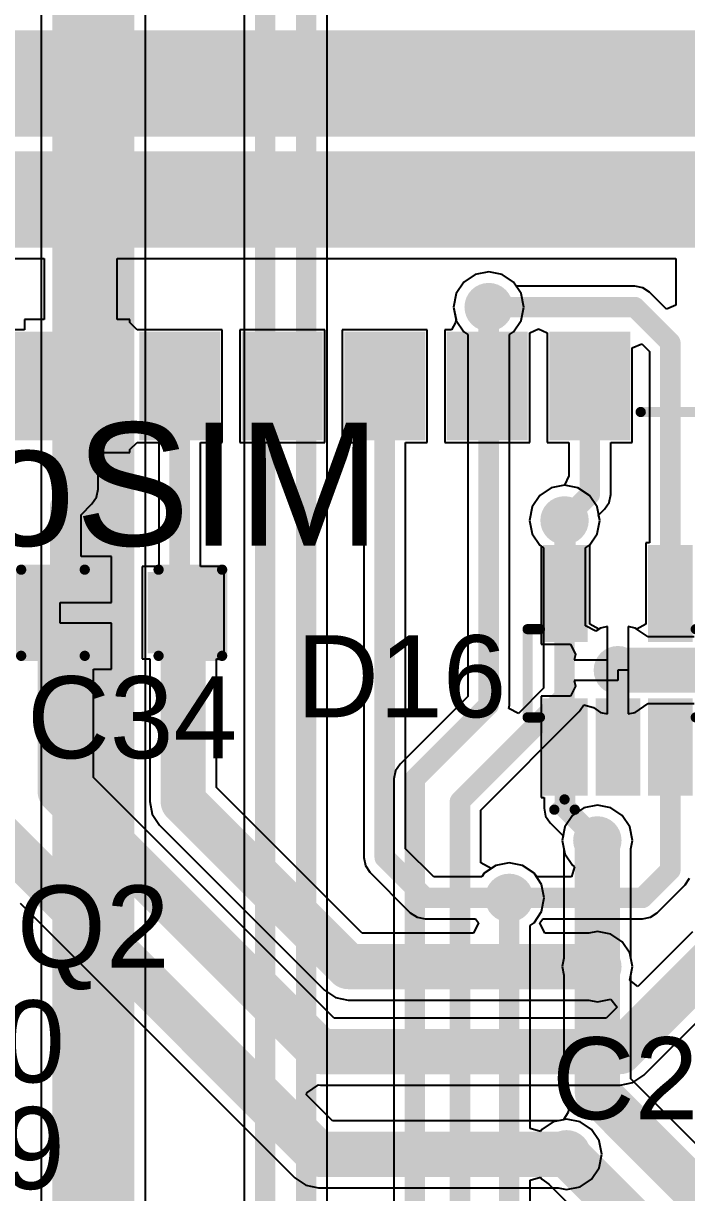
# Model space of a CAD drawing. Header units: millimetres. Extents: x -0.26 to 4.68, y -0.29 to 2.93.
# Drawn here: x 0.663 to 0.986, y 1.899 to 2.469 of the extents above; entities that cross this region are included whole.
import ezdxf

# ---------------------------------------------------------------- set-up
doc = ezdxf.new("R2010")
doc.units = ezdxf.units.MM
doc.header["$MEASUREMENT"] = 0
for name, color, linetype in [('BottomLayer', 5, 'Continuous'), ('BottomSolder', 6, 'Continuous'), ('TopLayer', 1, 'Continuous'), ('TopOverlay', 2, 'Continuous'), ('TopPaste', 8, 'Continuous'), ('TopSolder', 216, 'Continuous'), ('ViaHoleLayer', 16, 'Continuous')]:
    doc.layers.add(name, color=color, linetype=linetype)
doc.styles.add('Arial', font='', dxfattribs={"height": 0.2})
doc.styles.get('Arial').set_extended_font_data('Arial')

# ---------------------------------------------------------------- blocks, each defined once
blk = doc.blocks.new('XKNANO_113_106')
at = {"layer": 'TopLayer'}
for points in [[(-0.20591, 0.2878), (-0.17441, 0.2878), (-0.17441, 0.24291), (-0.20591, 0.24291)], [(-0.15591, 0.2878), (-0.12441, 0.2878), (-0.12441, 0.24291), (-0.15591, 0.24291)], [(-0.10591, 0.2878), (-0.07441, 0.2878), (-0.07441, 0.24291), (-0.10591, 0.24291)], [(-0.05591, 0.2878), (-0.02441, 0.2878), (-0.02441, 0.24291), (-0.05591, 0.24291)], [(-0.00591, 0.2878), (0.02559, 0.2878), (0.02559, 0.24291), (-0.00591, 0.24291)], [(0.04409, 0.2878), (0.07559, 0.2878), (0.07559, 0.24291), (0.04409, 0.24291)], [(0.0815, 0.2878), (0.11299, 0.2878), (0.11299, 0.24291), (0.0815, 0.24291)]]:
    blk.add_hatch(color=1, dxfattribs=at).paths.add_polyline_path(points)
at = {"layer": 'TopPaste'}
for points in [[(-0.20591, 0.2878), (-0.17441, 0.2878), (-0.17441, 0.24291), (-0.20591, 0.24291)], [(-0.15591, 0.2878), (-0.12441, 0.2878), (-0.12441, 0.24291), (-0.15591, 0.24291)], [(-0.10591, 0.2878), (-0.07441, 0.2878), (-0.07441, 0.24291), (-0.10591, 0.24291)], [(-0.05591, 0.2878), (-0.02441, 0.2878), (-0.02441, 0.24291), (-0.05591, 0.24291)], [(-0.00591, 0.2878), (0.02559, 0.2878), (0.02559, 0.24291), (-0.00591, 0.24291)], [(0.04409, 0.2878), (0.07559, 0.2878), (0.07559, 0.24291), (0.04409, 0.24291)], [(0.0815, 0.2878), (0.11299, 0.2878), (0.11299, 0.24291), (0.0815, 0.24291)]]:
    blk.add_hatch(color=8, dxfattribs=at).paths.add_polyline_path(points)
at = {"layer": 'TopSolder'}
for points in [[(-0.20991, 0.2918), (-0.17041, 0.2918), (-0.17041, 0.23891), (-0.20991, 0.23891)], [(-0.15991, 0.2918), (-0.12041, 0.2918), (-0.12041, 0.23891), (-0.15991, 0.23891)], [(-0.10991, 0.2918), (-0.07041, 0.2918), (-0.07041, 0.23891), (-0.10991, 0.23891)], [(-0.05991, 0.2918), (-0.02041, 0.2918), (-0.02041, 0.23891), (-0.05991, 0.23891)], [(-0.00991, 0.2918), (0.02959, 0.2918), (0.02959, 0.23891), (-0.00991, 0.23891)], [(0.04009, 0.2918), (0.07959, 0.2918), (0.07959, 0.23891), (0.04009, 0.23891)], [(0.0775, 0.2918), (0.11699, 0.2918), (0.11699, 0.23891), (0.0775, 0.23891)]]:
    blk.add_hatch(color=216, dxfattribs=at).paths.add_polyline_path(points)
at = {"layer": 'TopOverlay', "const_width": 0.005}
blk.add_lwpolyline([(-0.215, 0.278), (-0.26, 0.278)], dxfattribs=at)
at = {"layer": 'TopOverlay', "const_width": 0.0025}
blk.add_lwpolyline([(-0.21625, 0.278, 1), (-0.21375, 0.278, 1)], format="xyb", close=True, dxfattribs=at)
blk = doc.blocks.new('SOT_323_5_135')
at = {"layer": 'TopLayer'}
for points in [[(-0.05709, 0.03248), (-0.01772, 0.03248), (-0.01772, 0.0187), (-0.05709, 0.0187)], [(0.01772, 0.03248), (0.05709, 0.03248), (0.05709, 0.0187), (0.01772, 0.0187)], [(-0.05709, 0.00689), (-0.01772, 0.00689), (-0.01772, -0.00689), (-0.05709, -0.00689)], [(-0.05709, -0.0187), (-0.01772, -0.0187), (-0.01772, -0.03248), (-0.05709, -0.03248)], [(0.01772, -0.0187), (0.05709, -0.0187), (0.05709, -0.03248), (0.01772, -0.03248)]]:
    blk.add_hatch(color=1, dxfattribs=at).paths.add_polyline_path(points)
at = {"layer": 'TopPaste'}
for points in [[(-0.05709, 0.03248), (-0.01772, 0.03248), (-0.01772, 0.0187), (-0.05709, 0.0187)], [(0.01772, 0.03248), (0.05709, 0.03248), (0.05709, 0.0187), (0.01772, 0.0187)], [(-0.05709, 0.00689), (-0.01772, 0.00689), (-0.01772, -0.00689), (-0.05709, -0.00689)], [(-0.05709, -0.0187), (-0.01772, -0.0187), (-0.01772, -0.03248), (-0.05709, -0.03248)], [(0.01772, -0.0187), (0.05709, -0.0187), (0.05709, -0.03248), (0.01772, -0.03248)]]:
    blk.add_hatch(color=8, dxfattribs=at).paths.add_polyline_path(points)
at = {"layer": 'TopSolder'}
for points in [[(-0.06109, 0.03648), (-0.01372, 0.03648), (-0.01372, 0.0147), (-0.06109, 0.0147)], [(0.01372, 0.03648), (0.06109, 0.03648), (0.06109, 0.0147), (0.01372, 0.0147)], [(-0.06109, 0.01089), (-0.01372, 0.01089), (-0.01372, -0.01089), (-0.06109, -0.01089)], [(-0.06109, -0.0147), (-0.01372, -0.0147), (-0.01372, -0.03648), (-0.06109, -0.03648)], [(0.01372, -0.0147), (0.06109, -0.0147), (0.06109, -0.03648), (0.01372, -0.03648)]]:
    blk.add_hatch(color=216, dxfattribs=at).paths.add_polyline_path(points)
at = {"layer": 'TopOverlay', "const_width": 0.005}
for points in [[(-0.023, 0.044), (-0.023, 0.038)], [(-0.023, 0.044), (0.02, 0.044)], [(0.02, 0.044), (0.02, 0.038)], [(-0.068, 0.031), (-0.063, 0.026)], [(-0.068, 0.031), (-0.068, 0.021)], [(-0.063, 0.026), (-0.068, 0.021)], [(-0.023, -0.038), (-0.023, -0.044)], [(0.02, -0.038), (0.02, -0.044)], [(-0.023, -0.044), (0.02, -0.044)]]:
    blk.add_lwpolyline(points, dxfattribs=at)
at = {"layer": 'TopOverlay', "const_width": 0.0025}
for points in [[(-0.02425, 0.044, 1), (-0.02175, 0.044, 1)], [(-0.02425, 0.044, 1), (-0.02175, 0.044, 1)], [(0.01875, 0.044, 1), (0.02125, 0.044, 1)], [(0.01875, 0.044, 1), (0.02125, 0.044, 1)], [(-0.02425, 0.038, 1), (-0.02175, 0.038, 1)], [(0.01875, 0.038, 1), (0.02125, 0.038, 1)], [(-0.06925, 0.031, 1), (-0.06675, 0.031, 1)], [(-0.06925, 0.031, 1), (-0.06675, 0.031, 1)], [(-0.06425, 0.026, 1), (-0.06175, 0.026, 1)], [(-0.06425, 0.026, 1), (-0.06175, 0.026, 1)], [(-0.06925, 0.021, 1), (-0.06675, 0.021, 1)], [(-0.06925, 0.021, 1), (-0.06675, 0.021, 1)], [(-0.02425, -0.038, 1), (-0.02175, -0.038, 1)], [(0.01875, -0.038, 1), (0.02125, -0.038, 1)], [(-0.02425, -0.044, 1), (-0.02175, -0.044, 1)], [(-0.02425, -0.044, 1), (-0.02175, -0.044, 1)], [(0.01875, -0.044, 1), (0.02125, -0.044, 1)], [(0.01875, -0.044, 1), (0.02125, -0.044, 1)]]:
    blk.add_lwpolyline(points, format="xyb", close=True, dxfattribs=at)
blk = doc.blocks.new('C___0603_167')
at = {"layer": 'TopLayer'}
for points in [[(-0.015, 0.0175), (-0.015, -0.0175), (-0.045, -0.0175), (-0.045, 0.0175)], [(0.045, 0.0175), (0.045, -0.0175), (0.015, -0.0175), (0.015, 0.0175)]]:
    blk.add_hatch(color=1, dxfattribs=at).paths.add_polyline_path(points)
at = {"layer": 'TopPaste'}
for points in [[(-0.015, 0.0175), (-0.015, -0.0175), (-0.045, -0.0175), (-0.045, 0.0175)], [(0.045, 0.0175), (0.045, -0.0175), (0.015, -0.0175), (0.015, 0.0175)]]:
    blk.add_hatch(color=8, dxfattribs=at).paths.add_polyline_path(points)
at = {"layer": 'TopSolder'}
for points in [[(-0.01264, 0.01986), (-0.01264, -0.01986), (-0.04736, -0.01986), (-0.04736, 0.01986)], [(0.04736, 0.01986), (0.04736, -0.01986), (0.01264, -0.01986), (0.01264, 0.01986)]]:
    blk.add_hatch(color=216, dxfattribs=at).paths.add_polyline_path(points)
at = {"layer": 'TopOverlay', "const_width": 0.005}
for points in [[(-0.049, -0.021), (-0.049, 0.021)], [(-0.049, 0.021), (-0.018, 0.021)], [(0.018, 0.021), (0.049, 0.021)], [(0.049, -0.021), (0.049, 0.021)], [(-0.049, -0.021), (-0.018, -0.021)], [(0.018, -0.021), (0.049, -0.021)]]:
    blk.add_lwpolyline(points, dxfattribs=at)
at = {"layer": 'TopOverlay', "const_width": 0.0025}
for points in [[(-0.05025, 0.021, 1), (-0.04775, 0.021, 1)], [(-0.05025, 0.021, 1), (-0.04775, 0.021, 1)], [(-0.01925, 0.021, 1), (-0.01675, 0.021, 1)], [(0.01675, 0.021, 1), (0.01925, 0.021, 1)], [(0.04775, 0.021, 1), (0.05025, 0.021, 1)], [(0.04775, 0.021, 1), (0.05025, 0.021, 1)], [(-0.05025, -0.021, 1), (-0.04775, -0.021, 1)], [(-0.05025, -0.021, 1), (-0.04775, -0.021, 1)], [(-0.01925, -0.021, 1), (-0.01675, -0.021, 1)], [(0.01675, -0.021, 1), (0.01925, -0.021, 1)], [(0.04775, -0.021, 1), (0.05025, -0.021, 1)], [(0.04775, -0.021, 1), (0.05025, -0.021, 1)]]:
    blk.add_lwpolyline(points, format="xyb", close=True, dxfattribs=at)

msp = doc.modelspace()

# ---------------------------------------------------------------- hatches: boundary and pattern name
at = {"layer": 'BottomLayer'}
h = msp.add_hatch(color=5, dxfattribs=at)
edge = h.paths.add_edge_path()
edge.add_arc((0.88982, 2.33095), 0.01181, 0, 360)
h = msp.add_hatch(color=5, dxfattribs=at)
edge = h.paths.add_edge_path()
edge.add_arc((0.92682, 2.22695), 0.01181, 0, 360)
h = msp.add_hatch(color=5, dxfattribs=at)
edge = h.paths.add_edge_path()
edge.add_arc((0.95282, 2.15395), 0.01181, 0, 360)
h = msp.add_hatch(color=5, dxfattribs=at)
edge = h.paths.add_edge_path()
edge.add_arc((0.94282, 2.07095), 0.01181, 0, 360)
h = msp.add_hatch(color=5, dxfattribs=at)
edge = h.paths.add_edge_path()
edge.add_arc((0.89982, 2.04295), 0.01181, 0, 360)
h = msp.add_hatch(color=5, dxfattribs=at)
edge = h.paths.add_edge_path()
edge.add_arc((0.94282, 2.00945), 0.01181, 0, 360)
h = msp.add_hatch(color=5, dxfattribs=at)
edge = h.paths.add_edge_path()
edge.add_arc((0.92782, 1.91795), 0.01181, 0, 360)
at = {"layer": 'BottomSolder'}
h = msp.add_hatch(color=6, dxfattribs=at)
edge = h.paths.add_edge_path()
edge.add_arc((0.88982, 2.33095), 0.00591, 0, 360)
h = msp.add_hatch(color=6, dxfattribs=at)
edge = h.paths.add_edge_path()
edge.add_arc((0.92682, 2.22695), 0.00591, 0, 360)
h = msp.add_hatch(color=6, dxfattribs=at)
edge = h.paths.add_edge_path()
edge.add_arc((0.95282, 2.15395), 0.00591, 0, 360)
h = msp.add_hatch(color=6, dxfattribs=at)
edge = h.paths.add_edge_path()
edge.add_arc((0.94282, 2.07095), 0.00591, 0, 360)
h = msp.add_hatch(color=6, dxfattribs=at)
edge = h.paths.add_edge_path()
edge.add_arc((0.89982, 2.04295), 0.00591, 0, 360)
h = msp.add_hatch(color=6, dxfattribs=at)
edge = h.paths.add_edge_path()
edge.add_arc((0.94282, 2.00945), 0.00591, 0, 360)
h = msp.add_hatch(color=6, dxfattribs=at)
edge = h.paths.add_edge_path()
edge.add_arc((0.92782, 1.91795), 0.00591, 0, 360)
at = {"layer": 'TopLayer'}
for points in [[(0.53482, 2.414), (1.093, 2.414), (1.093, 2.46595), (0.53482, 2.46595)], [(0.49782, 2.36), (1.02782, 2.36), (1.02782, 2.40695), (0.49782, 2.40695)]]:
    msp.add_hatch(color=1, dxfattribs=at).paths.add_polyline_path(points)
h = msp.add_hatch(color=1, dxfattribs=at)
edge = h.paths.add_edge_path()
edge.add_arc((0.88982, 2.33095), 0.01181, 0, 360)
h = msp.add_hatch(color=1, dxfattribs=at)
edge = h.paths.add_edge_path()
edge.add_arc((0.92682, 2.22695), 0.01181, 0, 360)
h = msp.add_hatch(color=1, dxfattribs=at)
edge = h.paths.add_edge_path()
edge.add_arc((0.95282, 2.15395), 0.01181, 0, 360)
h = msp.add_hatch(color=1, dxfattribs=at)
edge = h.paths.add_edge_path()
edge.add_arc((0.94282, 2.07095), 0.01181, 0, 360)
h = msp.add_hatch(color=1, dxfattribs=at)
edge = h.paths.add_edge_path()
edge.add_arc((0.89982, 2.04295), 0.01181, 0, 360)
h = msp.add_hatch(color=1, dxfattribs=at)
edge = h.paths.add_edge_path()
edge.add_arc((0.94282, 2.00945), 0.01181, 0, 360)
h = msp.add_hatch(color=1, dxfattribs=at)
edge = h.paths.add_edge_path()
edge.add_arc((0.92782, 1.91795), 0.01181, 0, 360)
at = {"layer": 'TopSolder'}
h = msp.add_hatch(color=216, dxfattribs=at)
edge = h.paths.add_edge_path()
edge.add_arc((0.88982, 2.33095), 0.00591, 0, 360)
h = msp.add_hatch(color=216, dxfattribs=at)
edge = h.paths.add_edge_path()
edge.add_arc((0.92682, 2.22695), 0.00591, 0, 360)
h = msp.add_hatch(color=216, dxfattribs=at)
edge = h.paths.add_edge_path()
edge.add_arc((0.95282, 2.15395), 0.00591, 0, 360)
h = msp.add_hatch(color=216, dxfattribs=at)
edge = h.paths.add_edge_path()
edge.add_arc((0.94282, 2.07095), 0.00591, 0, 360)
h = msp.add_hatch(color=216, dxfattribs=at)
edge = h.paths.add_edge_path()
edge.add_arc((0.89982, 2.04295), 0.00591, 0, 360)
h = msp.add_hatch(color=216, dxfattribs=at)
edge = h.paths.add_edge_path()
edge.add_arc((0.94282, 2.00945), 0.00591, 0, 360)
h = msp.add_hatch(color=216, dxfattribs=at)
edge = h.paths.add_edge_path()
edge.add_arc((0.92782, 1.91795), 0.00591, 0, 360)
at = {"layer": 'ViaHoleLayer'}
h = msp.add_hatch(color=16, dxfattribs=at)
edge = h.paths.add_edge_path()
edge.add_arc((0.88982, 2.33095), 0.00591, 0, 360)
h = msp.add_hatch(color=16, dxfattribs=at)
edge = h.paths.add_edge_path()
edge.add_arc((0.92682, 2.22695), 0.00591, 0, 360)
h = msp.add_hatch(color=16, dxfattribs=at)
edge = h.paths.add_edge_path()
edge.add_arc((0.95282, 2.15395), 0.00591, 0, 360)
h = msp.add_hatch(color=16, dxfattribs=at)
edge = h.paths.add_edge_path()
edge.add_arc((0.94282, 2.07095), 0.00591, 0, 360)
h = msp.add_hatch(color=16, dxfattribs=at)
edge = h.paths.add_edge_path()
edge.add_arc((0.89982, 2.04295), 0.00591, 0, 360)
h = msp.add_hatch(color=16, dxfattribs=at)
edge = h.paths.add_edge_path()
edge.add_arc((0.94282, 2.00945), 0.00591, 0, 360)
h = msp.add_hatch(color=16, dxfattribs=at)
edge = h.paths.add_edge_path()
edge.add_arc((0.92782, 1.91795), 0.00591, 0, 360)

# ---------------------------------------------------------------- linework, layer by layer
at = {"layer": 'BottomLayer'}
for p, q in [((0.81102, 1.75138), (0.81102, 2.54795)), ((0.77063, 2.53544), (0.77063, 1.62295)), ((0.72249, 1.43156), (0.72249, 2.519)), ((0.67151, 2.50844), (0.67151, 1.421)), ((0.8777, 2.34307), (0.87399, 2.33751)), ((0.88326, 2.34678), (0.8777, 2.34307)), ((0.88982, 2.34809), (0.88326, 2.34678)), ((0.89638, 2.34678), (0.88982, 2.34809)), ((0.90194, 2.34307), (0.89638, 2.34678)), ((0.90566, 2.33751), (0.90194, 2.34307)), ((0.87399, 2.33751), (0.87268, 2.33095)), ((0.90696, 2.33095), (0.90566, 2.33751)), ((0.87268, 2.33095), (0.87399, 2.32439)), ((0.90566, 2.32439), (0.90696, 2.33095)), ((0.87399, 2.32439), (0.8777, 2.31883)), ((0.90194, 2.31883), (0.90566, 2.32439)), ((0.8777, 2.31883), (0.87963, 2.31754)), ((0.87963, 2.31754), (0.87963, 2.14117)), ((0.90002, 2.31754), (0.90194, 2.31883)), ((0.90002, 2.13695), (0.90002, 2.31754)), ((0.92026, 2.24278), (0.9147, 2.23907)), ((0.92682, 2.24409), (0.92026, 2.24278)), ((0.93338, 2.24278), (0.92682, 2.24409)), ((0.93894, 2.23907), (0.93338, 2.24278)), ((0.9147, 2.23907), (0.91099, 2.23351)), ((0.94266, 2.23351), (0.93894, 2.23907)), ((0.91099, 2.23351), (0.90968, 2.22695)), ((0.94396, 2.22695), (0.94266, 2.23351)), ((0.90968, 2.22695), (0.91099, 2.22039)), ((0.94266, 2.22039), (0.94396, 2.22695)), ((0.91099, 2.22039), (0.9147, 2.21483)), ((0.93894, 2.21483), (0.94266, 2.22039)), ((0.9147, 2.21483), (0.91663, 2.21354)), ((0.91663, 2.21354), (0.91663, 2.14517)), ((0.93702, 2.21354), (0.93894, 2.21483)), ((0.93702, 2.17563), (0.93702, 2.21354)), ((0.94202, 2.17296), (0.93702, 2.17563)), ((0.94431, 2.17449), (0.94202, 2.17296)), ((0.94782, 2.17519), (0.94431, 2.17449)), ((0.94782, 2.15395), (0.94782, 2.17519)), ((0.96133, 2.17449), (0.95782, 2.17519)), ((0.95782, 2.17519), (0.95782, 2.15395)), ((0.96767, 2.17026), (0.96133, 2.17449)), ((0.99003, 2.17026), (0.96767, 2.17026)), ((0.94782, 2.1327), (0.94782, 2.15395)), ((0.95782, 2.15395), (0.95782, 2.1327)), ((0.91663, 2.14517), (0.9043, 2.13285)), ((0.87963, 2.14117), (0.84661, 2.10816)), ((0.96133, 2.1334), (0.96767, 2.13764)), ((0.96767, 2.13764), (0.99003, 2.13764)), ((0.88602, 2.08573), (0.93403, 2.13374)), ((0.89969, 2.13531), (0.90002, 2.13695)), ((0.9043, 2.13285), (0.89969, 2.13531)), ((0.93403, 2.13374), (0.93448, 2.13441)), ((0.93448, 2.13441), (0.93628, 2.13704)), ((0.93628, 2.13704), (0.94089, 2.13569)), ((0.94089, 2.13569), (0.94431, 2.1334)), ((0.94431, 2.1334), (0.94782, 2.1327)), ((0.95782, 2.1327), (0.96133, 2.1334)), ((0.8444, 2.10485), (0.84363, 2.10095)), ((0.84661, 2.10816), (0.8444, 2.10485)), ((0.84363, 2.10095), (0.84363, 1.75426)), ((0.93626, 2.08678), (0.9307, 2.08307)), ((0.94282, 2.08809), (0.93626, 2.08678)), ((0.94938, 2.08678), (0.94282, 2.08809)), ((0.95494, 2.08307), (0.94938, 2.08678)), ((0.88602, 2.05996), (0.88602, 2.08573)), ((0.9307, 2.08307), (0.92699, 2.07751)), ((0.95866, 2.07751), (0.95494, 2.08307)), ((0.92699, 2.07751), (0.92568, 2.07095)), ((0.95996, 2.07095), (0.95866, 2.07751)), ((0.92568, 2.07095), (0.92651, 2.06679)), ((0.95914, 2.06679), (0.95996, 2.07095)), ((0.92651, 2.06679), (0.92651, 2.01361)), ((0.95914, 2.01361), (0.95914, 2.06679)), ((0.89102, 2.05728), (0.88602, 2.05996)), ((0.89326, 2.05878), (0.89102, 2.05728)), ((0.89982, 2.06009), (0.89326, 2.05878)), ((0.90638, 2.05878), (0.89982, 2.06009)), ((0.91194, 2.05507), (0.90638, 2.05878)), ((0.91566, 2.04951), (0.91194, 2.05507)), ((0.91696, 2.04295), (0.91566, 2.04951)), ((0.91566, 2.03639), (0.91696, 2.04295)), ((0.91194, 2.03083), (0.91566, 2.03639)), ((0.91002, 2.02954), (0.91194, 2.03083)), ((0.91002, 1.93056), (0.91002, 2.02954)), ((0.92651, 2.01361), (0.92568, 2.00945)), ((0.95996, 2.00945), (0.95914, 2.01361)), ((0.92568, 2.00945), (0.92651, 2.00529)), ((0.95914, 2.00529), (0.95996, 2.00945)), ((0.92651, 2.00529), (0.92651, 1.94795)), ((0.95914, 1.95471), (0.95914, 2.00529)), ((1.04608, 1.86776), (0.95914, 1.95471)), ((0.92651, 1.94795), (0.92775, 1.94171)), ((0.92858, 1.93848), (0.92635, 1.9348)), ((0.92775, 1.94171), (0.92891, 1.93997)), ((0.92891, 1.93997), (0.92858, 1.93848)), ((0.92126, 1.93378), (0.9157, 1.93007)), ((0.92635, 1.9348), (0.92126, 1.93378)), ((0.91502, 1.92904), (0.91002, 1.93056)), ((0.9157, 1.93007), (0.91502, 1.92904)), ((0.91002, 1.90534), (0.91502, 1.90685)), ((0.91002, 1.79845), (0.91002, 1.90534)), ((0.91502, 1.90685), (0.9157, 1.90583)), ((0.9157, 1.90583), (0.91923, 1.90347)), ((0.91923, 1.90347), (1.03051, 1.79219))]:
    msp.add_line(p, q, dxfattribs=at)
for points, const_width in [([(0.80082, 1.63123), (0.80082, 2.54795)], 0.01), ([(0.78082, 1.62295), (0.78082, 2.53966)], 0.01), ([(0.697, 1.421), (0.697, 2.519)], 0.04), ([(0.88982, 2.13695), (0.88982, 2.33095)], 0.01), ([(0.92682, 2.14095), (0.92682, 2.22695)], 0.01), ([(0.95282, 2.15395), (1.00488, 2.15395)], 0.022), ([(0.87582, 2.08995), (0.92682, 2.14095)], 0.01), ([(0.85382, 2.10095), (0.88982, 2.13695)], 0.01), ([(0.85382, 1.66395), (0.85382, 2.10095)], 0.01), ([(0.87582, 1.69495), (0.87582, 2.08995)], 0.01), ([(0.94282, 2.00945), (0.94282, 2.07095)], 0.022), ([(0.89982, 1.70195), (0.89982, 2.04295)], 0.01), ([(0.94282, 1.94795), (0.94282, 2.00945)], 0.022), ([(0.94282, 1.94795), (1.22682, 1.66395)], 0.022), ([(0.92782, 1.91795), (1.04682, 1.79895)], 0.022)]:
    msp.add_lwpolyline(points, dxfattribs=dict(at, const_width=const_width))
for points, const_width in [([(0.88732, 2.33095, 1), (0.89232, 2.33095, 1)], 0.005), ([(0.92432, 2.22695, 1), (0.92932, 2.22695, 1)], 0.005), ([(0.94732, 2.15395, 1), (0.95832, 2.15395, 1)], 0.011), ([(0.92432, 2.14095, 1), (0.92932, 2.14095, 1)], 0.005), ([(0.92432, 2.14095, 1), (0.92932, 2.14095, 1)], 0.005), ([(0.88732, 2.13695, 1), (0.89232, 2.13695, 1)], 0.005), ([(0.88732, 2.13695, 1), (0.89232, 2.13695, 1)], 0.005), ([(0.85132, 2.10095, 1), (0.85632, 2.10095, 1)], 0.005), ([(0.85132, 2.10095, 1), (0.85632, 2.10095, 1)], 0.005), ([(0.87332, 2.08995, 1), (0.87832, 2.08995, 1)], 0.005), ([(0.87332, 2.08995, 1), (0.87832, 2.08995, 1)], 0.005), ([(0.93732, 2.07095, 1), (0.94832, 2.07095, 1)], 0.011), ([(0.89732, 2.04295, 1), (0.90232, 2.04295, 1)], 0.005), ([(0.93732, 2.00945, 1), (0.94832, 2.00945, 1)], 0.011), ([(0.93732, 2.00945, 1), (0.94832, 2.00945, 1)], 0.011), ([(0.93732, 1.94795, 1), (0.94832, 1.94795, 1)], 0.011), ([(0.93732, 1.94795, 1), (0.94832, 1.94795, 1)], 0.011), ([(0.92232, 1.91795, 1), (0.93332, 1.91795, 1)], 0.011)]:
    msp.add_lwpolyline(points, format="xyb", close=True, dxfattribs=dict(at, const_width=const_width))
at = {"layer": 'TopLayer'}
for p, q in [((0.62541, 2.35459), (0.67297, 2.35459)), ((0.67297, 2.35459), (0.67297, 2.32489)), ((0.70865, 2.32489), (0.70865, 2.35459)), ((0.70865, 2.35459), (0.9811, 2.35459)), ((0.9811, 2.35459), (0.9811, 2.33185)), ((0.8777, 2.34307), (0.87399, 2.33751)), ((0.88326, 2.34678), (0.8777, 2.34307)), ((0.88982, 2.34809), (0.88326, 2.34678)), ((0.89638, 2.34678), (0.88982, 2.34809)), ((0.90194, 2.34307), (0.89638, 2.34678)), ((0.90323, 2.34114), (0.90194, 2.34307)), ((0.87399, 2.33751), (0.87268, 2.33095)), ((0.96105, 2.34114), (0.90323, 2.34114)), ((0.96495, 2.34037), (0.96105, 2.34114)), ((0.96826, 2.33816), (0.96495, 2.34037)), ((0.97648, 2.32994), (0.96826, 2.33816)), ((0.9811, 2.33185), (0.97648, 2.32994)), ((0.87268, 2.33095), (0.87389, 2.32489)), ((0.66338, 2.31989), (0.63098, 2.31989)), ((0.67297, 2.32489), (0.66338, 2.32489)), ((0.66338, 2.32489), (0.66338, 2.31989)), ((0.71488, 2.32489), (0.70865, 2.32489)), ((0.71488, 2.32344), (0.71488, 2.32489)), ((0.71838, 2.31989), (0.71488, 2.32344)), ((0.71988, 2.31989), (0.71838, 2.31989)), ((0.75988, 2.31989), (0.71988, 2.31989)), ((0.75988, 2.26501), (0.75988, 2.31989)), ((0.80988, 2.31989), (0.76838, 2.31989)), ((0.76838, 2.31989), (0.76838, 2.26501)), ((0.80988, 2.26501), (0.80988, 2.31989)), ((0.85988, 2.31989), (0.81838, 2.31989)), ((0.81838, 2.31989), (0.81838, 2.26501)), ((0.85988, 2.26501), (0.85988, 2.31989)), ((0.87169, 2.31989), (0.86838, 2.31989)), ((0.86838, 2.31989), (0.86838, 2.26501)), ((0.87361, 2.3235), (0.87169, 2.31989)), ((0.87389, 2.32489), (0.87361, 2.3235)), ((0.90988, 2.31847), (0.91413, 2.32039)), ((0.91413, 2.32039), (0.91838, 2.31847)), ((0.90988, 2.26501), (0.90988, 2.31847)), ((0.91838, 2.31847), (0.91838, 2.26501)), ((0.95988, 2.31117), (0.9645, 2.31308)), ((0.95988, 2.26501), (0.95988, 2.31117)), ((0.9645, 2.31308), (0.96822, 2.30936)), ((0.96822, 2.30936), (0.96822, 2.21604)), ((0.71488, 2.26146), (0.71838, 2.26501)), ((0.71838, 2.26501), (0.71988, 2.26501)), ((0.71988, 2.26501), (0.72893, 2.26501)), ((0.72893, 2.26501), (0.72893, 2.20445)), ((0.74933, 2.20445), (0.74933, 2.26501)), ((0.74933, 2.26501), (0.75988, 2.26501)), ((0.76838, 2.26501), (0.80988, 2.26501)), ((0.81838, 2.26501), (0.82893, 2.26501)), ((0.82893, 2.26501), (0.82893, 2.06264)), ((0.84933, 2.06686), (0.84933, 2.26501)), ((0.84933, 2.26501), (0.85988, 2.26501)), ((0.86838, 2.26501), (0.90988, 2.26501)), ((0.91838, 2.26501), (0.92893, 2.26501)), ((0.92893, 2.26501), (0.92893, 2.24877)), ((0.94933, 2.23962), (0.94933, 2.26501)), ((0.94933, 2.26501), (0.95988, 2.26501)), ((0.69933, 2.24226), (0.69933, 2.26001)), ((0.69933, 2.26001), (0.71488, 2.26001)), ((0.71488, 2.26001), (0.71488, 2.26146)), ((0.92893, 2.24877), (0.92682, 2.24409)), ((0.69855, 2.23835), (0.69933, 2.24226)), ((0.92026, 2.24278), (0.9147, 2.23907)), ((0.92682, 2.24409), (0.92026, 2.24278)), ((0.69102, 2.22973), (0.69634, 2.23505)), ((0.69634, 2.23505), (0.69855, 2.23835)), ((0.9147, 2.23907), (0.91099, 2.23351)), ((0.94634, 2.23241), (0.94855, 2.23572)), ((0.94855, 2.23572), (0.94933, 2.23962)), ((0.69102, 2.20945), (0.69102, 2.22973)), ((0.91099, 2.23351), (0.90968, 2.22695)), ((0.94345, 2.22952), (0.94634, 2.23241)), ((0.94396, 2.22695), (0.94345, 2.22952)), ((0.90968, 2.22695), (0.91099, 2.22039)), ((0.94266, 2.22039), (0.94396, 2.22695)), ((0.91099, 2.22039), (0.9147, 2.21483)), ((0.93912, 2.2151), (0.94266, 2.22039)), ((0.9147, 2.21483), (0.91534, 2.2144)), ((0.91534, 2.2144), (0.91534, 2.16667)), ((0.93912, 2.17633), (0.93912, 2.2151)), ((0.96822, 2.21604), (0.96652, 2.21604)), ((0.96652, 2.21604), (0.96652, 2.17633)), ((0.70582, 2.20945), (0.69102, 2.20945)), ((0.70582, 2.18695), (0.70582, 2.20945)), ((0.72893, 2.20445), (0.72082, 2.20445)), ((0.72082, 2.20445), (0.72082, 2.15945)), ((0.76082, 2.20445), (0.74933, 2.20445)), ((0.76082, 2.15945), (0.76082, 2.20445)), ((0.68082, 2.17695), (0.68082, 2.18695)), ((0.68082, 2.18695), (0.70582, 2.18695)), ((0.70582, 2.17695), (0.68082, 2.17695)), ((0.70582, 2.15445), (0.70582, 2.17695)), ((0.94353, 2.17397), (0.93912, 2.17633)), ((0.94431, 2.17449), (0.94353, 2.17397)), ((0.94782, 2.17519), (0.94431, 2.17449)), ((0.94782, 2.15895), (0.94782, 2.17519)), ((0.96133, 2.17449), (0.95782, 2.17519)), ((0.95782, 2.17519), (0.95782, 2.15395)), ((0.96211, 2.17397), (0.96133, 2.17449)), ((0.96652, 2.17633), (0.96211, 2.17397)), ((0.91534, 2.16667), (0.92975, 2.16667)), ((0.92975, 2.16667), (0.93212, 2.16167)), ((0.93212, 2.16167), (0.93158, 2.15895)), ((0.72082, 2.15945), (0.72451, 2.15945)), ((0.72451, 2.15945), (0.72451, 2.08995)), ((0.75714, 2.09671), (0.75714, 2.15945)), ((0.75714, 2.15945), (0.76082, 2.15945)), ((0.93158, 2.15895), (0.94782, 2.15895)), ((0.69714, 2.10171), (0.69714, 2.15445)), ((0.69714, 2.15445), (0.70582, 2.15445)), ((0.95282, 2.14895), (0.93158, 2.14895)), ((0.93158, 2.14895), (0.93212, 2.14623)), ((0.95782, 2.15395), (0.95282, 2.15395)), ((0.95282, 2.15395), (0.95282, 2.14895)), ((0.93212, 2.14623), (0.92975, 2.14123)), ((0.92975, 2.14123), (0.91534, 2.14123)), ((0.91534, 2.14123), (0.91534, 2.09186)), ((0.81453, 1.98431), (0.69714, 2.10171)), ((0.82808, 2.02576), (0.75714, 2.09671)), ((0.91534, 2.09186), (0.91683, 2.09186)), ((0.91683, 2.09186), (0.91683, 2.08674)), ((0.72451, 2.08995), (0.72575, 2.08371)), ((0.91683, 2.08674), (0.91761, 2.08284)), ((0.72575, 2.08371), (0.72929, 2.07841)), ((0.91761, 2.08284), (0.91982, 2.07953)), ((0.72929, 2.07841), (0.80979, 1.99791)), ((0.91982, 2.07953), (0.92613, 2.07322)), ((0.92613, 2.07322), (0.92568, 2.07095)), ((0.92568, 2.07095), (0.92699, 2.06439)), ((0.86305, 2.05314), (0.84933, 2.06686)), ((0.92699, 2.06439), (0.9307, 2.05883)), ((0.82893, 2.06264), (0.82971, 2.05874)), ((0.82971, 2.05874), (0.83192, 2.05543)), ((0.89326, 2.05878), (0.8877, 2.05507)), ((0.89982, 2.06009), (0.89326, 2.05878)), ((0.90638, 2.05878), (0.89982, 2.06009)), ((0.91194, 2.05507), (0.90638, 2.05878)), ((0.93173, 2.05814), (0.93021, 2.05314)), ((0.9307, 2.05883), (0.93173, 2.05814)), ((0.83192, 2.05543), (0.85161, 2.03574)), ((0.88642, 2.05314), (0.86305, 2.05314)), ((0.8877, 2.05507), (0.88642, 2.05314)), ((0.91323, 2.05314), (0.91194, 2.05507)), ((0.93021, 2.05314), (0.91323, 2.05314)), ((0.98562, 2.04933), (0.98783, 2.05264)), ((0.97203, 2.03574), (0.98562, 2.04933)), ((0.66132, 2.04038), (0.79529, 1.90641)), ((0.85161, 2.03574), (0.85492, 2.03353)), ((0.96872, 2.03353), (0.97203, 2.03574)), ((0.85492, 2.03353), (0.85882, 2.03275)), ((0.85882, 2.03275), (0.88346, 2.03275)), ((0.88492, 2.03076), (0.88238, 2.02576)), ((0.88346, 2.03275), (0.88492, 2.03076)), ((0.91473, 2.03076), (0.91619, 2.03275)), ((0.91726, 2.02576), (0.91473, 2.03076)), ((0.91619, 2.03275), (0.96482, 2.03275)), ((0.96482, 2.03275), (0.96872, 2.03353)), ((0.88238, 2.02576), (0.82808, 2.02576)), ((0.93867, 2.02576), (0.91726, 2.02576)), ((0.94282, 2.02659), (0.93867, 2.02576)), ((0.94938, 2.02528), (0.94282, 2.02659)), ((0.95494, 2.02157), (0.94938, 2.02528)), ((0.98929, 2.02648), (0.96262, 1.99981)), ((0.95866, 2.01601), (0.95494, 2.02157)), ((0.95996, 2.00945), (0.95866, 2.01601)), ((0.95866, 2.00289), (0.95996, 2.00945)), ((0.96262, 1.99981), (0.95866, 2.00289)), ((0.80979, 1.99791), (0.81508, 1.99438)), ((0.96541, 1.95646), (1.00758, 1.99864)), ((0.81508, 1.99438), (0.82132, 1.99314)), ((0.82132, 1.99314), (0.93867, 1.99314)), ((0.93867, 1.99314), (0.94282, 1.99231)), ((0.94282, 1.99231), (0.94938, 1.99361)), ((0.95246, 1.98966), (0.94712, 1.98431)), ((0.94938, 1.99361), (0.95246, 1.98966)), ((0.94712, 1.98431), (0.81453, 1.98431)), ((0.96012, 1.95293), (0.96541, 1.95646)), ((0.80113, 1.94791), (0.80676, 1.95189)), ((0.80676, 1.95189), (0.80777, 1.95169)), ((0.80777, 1.95169), (0.95387, 1.95169)), ((0.95387, 1.95169), (0.96012, 1.95293)), ((0.80097, 1.94687), (0.80113, 1.94791)), ((0.81358, 1.93426), (0.80097, 1.94687)), ((0.92367, 1.93426), (0.81358, 1.93426)), ((0.92782, 1.93509), (0.92367, 1.93426)), ((0.93438, 1.93378), (0.92782, 1.93509)), ((0.93994, 1.93007), (0.93438, 1.93378)), ((0.94366, 1.92451), (0.93994, 1.93007)), ((0.94496, 1.91795), (0.94366, 1.92451)), ((0.94366, 1.91139), (0.94496, 1.91795)), ((0.93994, 1.90583), (0.94366, 1.91139)), ((0.79529, 1.90641), (0.80058, 1.90288)), ((0.93438, 1.90211), (0.93994, 1.90583)), ((0.80058, 1.90288), (0.80682, 1.90163)), ((0.80682, 1.90163), (0.80682, 1.90164)), ((0.80682, 1.90164), (0.92367, 1.90164)), ((0.92367, 1.90164), (0.92782, 1.90081)), ((0.92782, 1.90081), (0.93438, 1.90211))]:
    msp.add_line(p, q, dxfattribs=at)
for points, const_width in [([(0.80082, 2.44295), (0.80332, 2.44545)], 0.025), ([(0.69081, 2.29413), (0.69081, 2.375)], 0.025), ([(0.88982, 2.33095), (0.96105, 2.33095)], 0.01), ([(0.88982, 2.29315), (0.88982, 2.33095)], 0.01), ([(0.96105, 2.33095), (0.97841, 2.31359)], 0.01), ([(0.97841, 2.19135), (0.97841, 2.31359)], 0.01), ([(0.68913, 2.29245), (0.69081, 2.29413)], 0.025), ([(0.68913, 2.24226), (0.68913, 2.29245)], 0.01), ([(0.73913, 2.18364), (0.73913, 2.29245)], 0.01), ([(0.83913, 2.06264), (0.83913, 2.29245)], 0.01), ([(0.93913, 2.23962), (0.93913, 2.29245)], 0.01), ([(0.68082, 2.23395), (0.68913, 2.24226)], 0.01), ([(0.92682, 2.22731), (0.93913, 2.23962)], 0.01), ([(0.68082, 2.18195), (0.68082, 2.23395)], 0.01), ([(0.92682, 2.22695), (0.92682, 2.22731)], 0.01), ([(0.92723, 2.19135), (0.92723, 2.22695)], 0.01), ([(0.68082, 2.09495), (0.68082, 2.18195)], 0.022), ([(0.74082, 2.08995), (0.74082, 2.18195)], 0.022), ([(0.73913, 2.18364), (0.74082, 2.18195)], 0.01), ([(0.95282, 2.11655), (0.95282, 2.15395)], 0.01), ([(0.92703, 2.11634), (0.92723, 2.11655)], 0.01), ([(0.92703, 2.08674), (0.92703, 2.11634)], 0.01), ([(0.97841, 2.05654), (0.97841, 2.11655)], 0.01), ([(0.68082, 2.09495), (0.80777, 1.968)], 0.022), ([(0.635, 2.08977), (0.80682, 1.91795)], 0.022), ([(0.74082, 2.08995), (0.82132, 2.00945)], 0.022), ([(0.92703, 2.08674), (0.94282, 2.07095)], 0.01), ([(0.83913, 2.06264), (0.85882, 2.04295)], 0.01), ([(0.96482, 2.04295), (0.97841, 2.05654)], 0.01), ([(0.85882, 2.04295), (0.89982, 2.04295)], 0.01), ([(0.89982, 2.04295), (0.96482, 2.04295)], 0.01), ([(0.95387, 1.968), (1.00082, 2.01495)], 0.022), ([(0.82132, 2.00945), (0.94282, 2.00945)], 0.022), ([(0.80777, 1.968), (0.95387, 1.968)], 0.022), ([(0.80682, 1.91795), (0.92782, 1.91795)], 0.022)]:
    msp.add_lwpolyline(points, dxfattribs=dict(at, const_width=const_width))
for points, const_width in [([(0.79707, 2.44545, 1), (0.80957, 2.44545, 1)], 0.0125), ([(0.79457, 2.44295, 1), (0.80707, 2.44295, 1)], 0.0125), ([(0.68456, 2.375, 1), (0.69706, 2.375, 1)], 0.0125), ([(0.88732, 2.33095, 1), (0.89232, 2.33095, 1)], 0.005), ([(0.88732, 2.33095, 1), (0.89232, 2.33095, 1)], 0.005), ([(0.95855, 2.33095, 1), (0.96355, 2.33095, 1)], 0.005), ([(0.95855, 2.33095, 1), (0.96355, 2.33095, 1)], 0.005), ([(0.97591, 2.31359, 1), (0.98091, 2.31359, 1)], 0.005), ([(0.97591, 2.31359, 1), (0.98091, 2.31359, 1)], 0.005), ([(0.68288, 2.29245, 1), (0.69538, 2.29245, 1)], 0.0125), ([(0.68456, 2.29413, 1), (0.69706, 2.29413, 1)], 0.0125), ([(0.68456, 2.29413, 1), (0.69706, 2.29413, 1)], 0.0125), ([(0.68663, 2.29245, 1), (0.69163, 2.29245, 1)], 0.005), ([(0.73663, 2.29245, 1), (0.74163, 2.29245, 1)], 0.005), ([(0.83663, 2.29245, 1), (0.84163, 2.29245, 1)], 0.005), ([(0.88732, 2.29315, 1), (0.89232, 2.29315, 1)], 0.005), ([(0.93663, 2.29245, 1), (0.94163, 2.29245, 1)], 0.005), ([(0.68663, 2.24226, 1), (0.69163, 2.24226, 1)], 0.005), ([(0.68663, 2.24226, 1), (0.69163, 2.24226, 1)], 0.005), ([(0.93663, 2.23962, 1), (0.94163, 2.23962, 1)], 0.005), ([(0.93663, 2.23962, 1), (0.94163, 2.23962, 1)], 0.005), ([(0.67832, 2.23395, 1), (0.68332, 2.23395, 1)], 0.005), ([(0.67832, 2.23395, 1), (0.68332, 2.23395, 1)], 0.005), ([(0.92432, 2.22731, 1), (0.92932, 2.22731, 1)], 0.005), ([(0.92432, 2.22731, 1), (0.92932, 2.22731, 1)], 0.005), ([(0.92432, 2.22695, 1), (0.92932, 2.22695, 1)], 0.005), ([(0.92473, 2.22695, 1), (0.92973, 2.22695, 1)], 0.005), ([(0.92473, 2.19135, 1), (0.92973, 2.19135, 1)], 0.005), ([(0.97591, 2.19135, 1), (0.98091, 2.19135, 1)], 0.005), ([(0.67532, 2.18195, 1), (0.68632, 2.18195, 1)], 0.011), ([(0.73532, 2.18195, 1), (0.74632, 2.18195, 1)], 0.011), ([(0.67832, 2.18195, 1), (0.68332, 2.18195, 1)], 0.005), ([(0.73663, 2.18364, 1), (0.74163, 2.18364, 1)], 0.005), ([(0.73663, 2.18364, 1), (0.74163, 2.18364, 1)], 0.005), ([(0.73832, 2.18195, 1), (0.74332, 2.18195, 1)], 0.005), ([(0.95032, 2.15395, 1), (0.95532, 2.15395, 1)], 0.005), ([(0.92453, 2.11634, 1), (0.92953, 2.11634, 1)], 0.005), ([(0.92453, 2.11634, 1), (0.92953, 2.11634, 1)], 0.005), ([(0.92473, 2.11655, 1), (0.92973, 2.11655, 1)], 0.005), ([(0.95032, 2.11655, 1), (0.95532, 2.11655, 1)], 0.005), ([(0.97591, 2.11655, 1), (0.98091, 2.11655, 1)], 0.005), ([(0.67532, 2.09495, 1), (0.68632, 2.09495, 1)], 0.011), ([(0.67532, 2.09495, 1), (0.68632, 2.09495, 1)], 0.011), ([(0.73532, 2.08995, 1), (0.74632, 2.08995, 1)], 0.011), ([(0.73532, 2.08995, 1), (0.74632, 2.08995, 1)], 0.011), ([(0.92453, 2.08674, 1), (0.92953, 2.08674, 1)], 0.005), ([(0.92453, 2.08674, 1), (0.92953, 2.08674, 1)], 0.005), ([(0.94032, 2.07095, 1), (0.94532, 2.07095, 1)], 0.005), ([(0.83663, 2.06264, 1), (0.84163, 2.06264, 1)], 0.005), ([(0.83663, 2.06264, 1), (0.84163, 2.06264, 1)], 0.005), ([(0.97591, 2.05654, 1), (0.98091, 2.05654, 1)], 0.005), ([(0.97591, 2.05654, 1), (0.98091, 2.05654, 1)], 0.005), ([(0.85632, 2.04295, 1), (0.86132, 2.04295, 1)], 0.005), ([(0.85632, 2.04295, 1), (0.86132, 2.04295, 1)], 0.005), ([(0.89732, 2.04295, 1), (0.90232, 2.04295, 1)], 0.005), ([(0.89732, 2.04295, 1), (0.90232, 2.04295, 1)], 0.005), ([(0.96232, 2.04295, 1), (0.96732, 2.04295, 1)], 0.005), ([(0.96232, 2.04295, 1), (0.96732, 2.04295, 1)], 0.005), ([(0.81582, 2.00945, 1), (0.82682, 2.00945, 1)], 0.011), ([(0.81582, 2.00945, 1), (0.82682, 2.00945, 1)], 0.011), ([(0.93732, 2.00945, 1), (0.94832, 2.00945, 1)], 0.011), ([(0.80227, 1.968, 1), (0.81327, 1.968, 1)], 0.011), ([(0.80227, 1.968, 1), (0.81327, 1.968, 1)], 0.011), ([(0.94837, 1.968, 1), (0.95937, 1.968, 1)], 0.011), ([(0.94837, 1.968, 1), (0.95937, 1.968, 1)], 0.011), ([(0.80132, 1.91795, 1), (0.81232, 1.91795, 1)], 0.011), ([(0.80132, 1.91795, 1), (0.81232, 1.91795, 1)], 0.011), ([(0.92232, 1.91795, 1), (0.93332, 1.91795, 1)], 0.011)]:
    msp.add_lwpolyline(points, format="xyb", close=True, dxfattribs=dict(at, const_width=const_width))

# ---------------------------------------------------------------- block references
for name, p, rotation in [('XKNANO_113_106', (0.74897, 2.55781), 180), ('SOT_323_5_135', (0.95282, 2.15395), 90)]:
    msp.add_blockref(name, p, dxfattribs=dict(rotation=rotation))
msp.add_blockref('C___0603_167', (0.71082, 2.18195))

# ---------------------------------------------------------------- texts
at = {"layer": 'TopOverlay', "style": 'Arial'}
for s, height, p in [('NanoSIM', 0.06, (0.48782, 2.21465)), ('D16', 0.04, (0.79602, 2.13101)), ('C34', 0.04, (0.66468, 2.11101)), ('Q2', 0.04, (0.65968, 2.00901)), ('R30', 0.04, (0.58068, 1.95301)), ('C29', 0.04, (0.92068, 1.93501)), ('R29', 0.04, (0.58068, 1.90101))]:
    msp.add_text(s, height=height, dxfattribs=at).set_placement(p)

doc.saveas('drawing.dxf')
